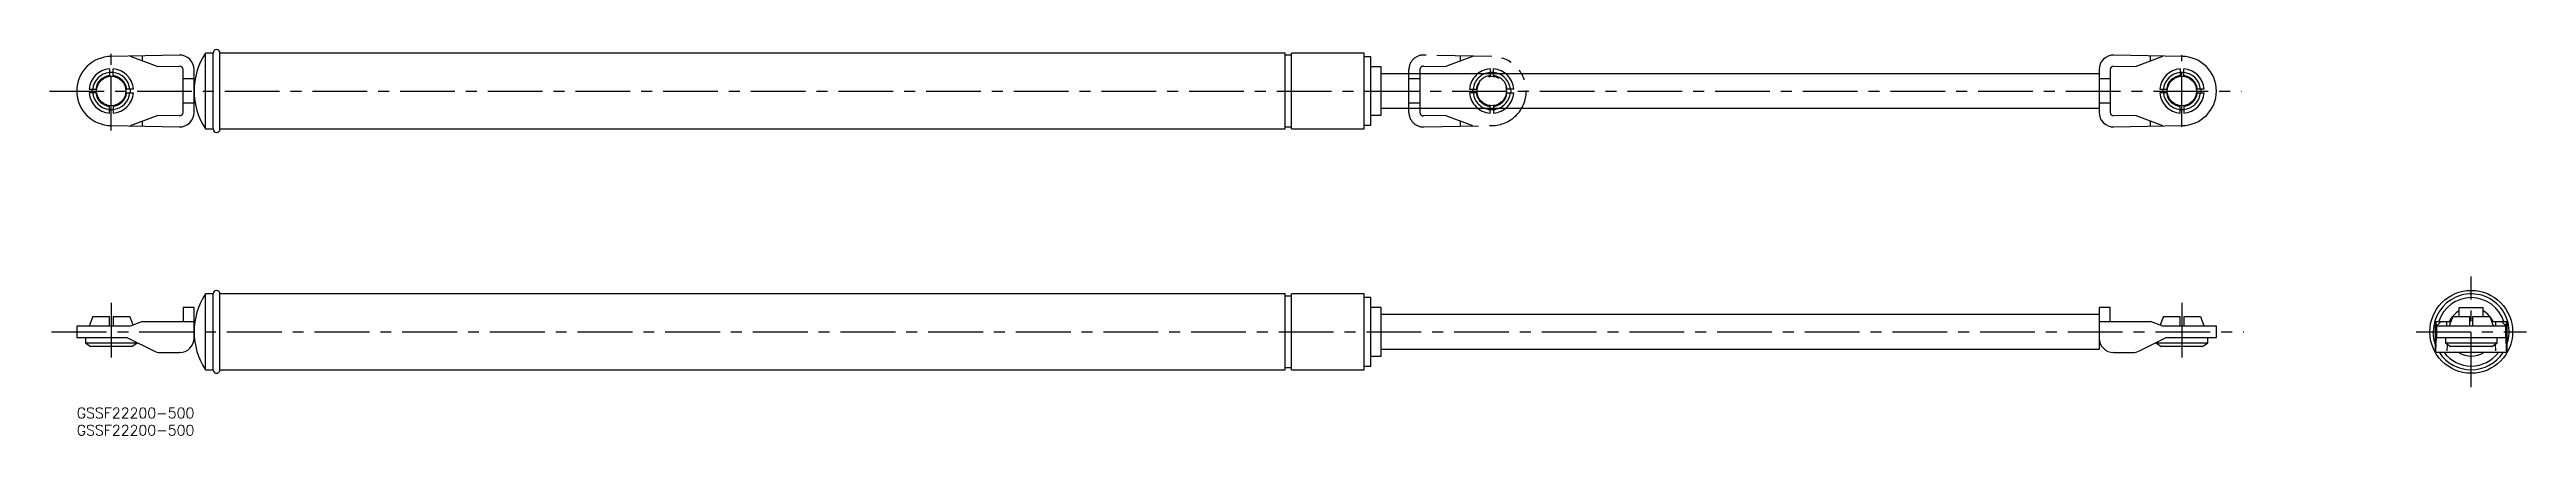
# Model space of a CAD drawing. Extents: x -8 to 710, y -8 to 104.
import ezdxf

# ---------------------------------------------------------------- set-up
doc = ezdxf.new("R2010")
doc.units = 0
doc.header["$LTSCALE"] = 0.5
doc.linetypes.add('CENTER', pattern=[50.8, 31.75, -6.35, 6.35, -6.35])
doc.linetypes.add('PHANTOM', pattern=[63.5, 31.75, -6.35, 6.35, -6.35, 6.35, -6.35])
for name, color, linetype in [('MSM_CENTER', 1, 'CENTER'), ('MSM_CONTINUOUS', 7, 'CONTINUOUS'), ('MSM_IMAGINARY', 6, 'PHANTOM'), ('MSM_PART_NUMBER', 7, 'CONTINUOUS')]:
    doc.layers.add(name, color=color, linetype=linetype)
doc.styles.get("Standard").update_dxf_attribs({"font": 'txt.shx', "height": 3, "bigfont": 'bigfont.shx'})

msp = doc.modelspace()

# ---------------------------------------------------------------- linework, layer by layer
at = {"layer": 'MSM_CENTER'}
for p, q in [((10, 80.3), (10, 103.18)), ((610, 81.34), (610, 102.14)), ((-7.89, 91.74), (627.28, 91.74)), ((693.82, 6), (693.82, 38)), ((10, 30.4), (10, 13.8)), ((610, 30.4), (610, 13.8)), ((-7.28, 22), (627.89, 22)), ((677.82, 22), (709.82, 22))]:
    msp.add_line(p, q, dxfattribs=at)
at = {"layer": 'MSM_CONTINUOUS'}
for p, q in [((29.71, 102.15), (10, 101.74)), ((15.5, 101.85), (23.5, 98.82)), ((19.09, 100.49), (19.09, 101.93)), ((39.5, 102.74), (37.3, 102.74)), ((37.3, 80.74), (37.3, 102.74)), ((39.5, 80.74), (39.5, 102.74)), ((350.1, 102.74), (41.5, 102.74)), ((41.5, 80.74), (41.5, 102.74)), ((350.1, 80.74), (350.1, 102.74)), ((352, 102.09), (350.1, 102.09)), ((373, 102.74), (352, 102.74)), ((352, 80.74), (352, 102.74)), ((373, 80.74), (373, 102.74)), ((375, 101.64), (373, 101.64)), ((375, 81.84), (375, 101.64)), ((610, 101.74), (590.29, 102.15)), ((596.5, 98.82), (604.5, 101.85)), ((600.91, 100.49), (600.91, 101.93)), ((9.5, 98.16), (9.5, 95.96)), ((9.5, 97.22), (10, 97.24)), ((10, 97.24), (10.5, 97.22)), ((10.5, 95.96), (10.5, 98.16)), ((23.5, 98.82), (29.78, 98.95)), ((30.8, 85.53), (30.8, 97.95)), ((34, 95.24), (30.8, 95.24)), ((34, 85.53), (34, 97.95)), ((378, 98.74), (375, 98.74)), ((378, 84.74), (378, 98.74)), ((586, 96.74), (378, 96.74)), ((586, 97.95), (586, 85.53)), ((589.2, 95.24), (586, 95.24)), ((589.2, 97.95), (589.2, 85.53)), ((590.22, 98.95), (596.5, 98.82)), ((609.5, 98.16), (609.5, 95.96)), ((609.5, 97.22), (610, 97.24)), ((610, 97.24), (610.5, 97.22)), ((610.5, 95.96), (610.5, 98.16)), ((3.58, 92.24), (5.78, 92.24)), ((5.78, 91.24), (3.58, 91.24)), ((4.5, 91.74), (4.52, 92.24)), ((4.52, 91.24), (4.5, 91.74)), ((10, 86.24), (9.49, 86.26)), ((9.5, 85.32), (9.5, 87.52)), ((10.51, 86.26), (10, 86.24)), ((10.5, 87.52), (10.5, 85.32)), ((16.42, 92.24), (14.22, 92.24)), ((14.22, 91.24), (16.42, 91.24)), ((15.48, 92.24), (15.5, 91.74)), ((15.5, 91.74), (15.48, 91.24)), ((34, 88.24), (30.8, 88.24)), ((378, 86.74), (586, 86.74)), ((589.2, 88.24), (586, 88.24)), ((603.58, 92.24), (605.78, 92.24)), ((605.78, 91.24), (603.58, 91.24)), ((604.5, 91.74), (604.52, 92.24)), ((604.52, 91.24), (604.5, 91.74)), ((609.5, 85.32), (609.5, 87.52)), ((610, 86.24), (609.5, 86.26)), ((610.5, 86.26), (610, 86.24)), ((610.5, 87.52), (610.5, 85.32)), ((616.42, 92.24), (614.22, 92.24)), ((614.22, 91.24), (616.42, 91.24)), ((615.48, 92.24), (615.5, 91.74)), ((615.5, 91.74), (615.48, 91.24)), ((10, 81.74), (29.71, 81.33)), ((23.5, 84.66), (15.5, 81.63)), ((19.09, 81.55), (19.09, 82.99)), ((29.78, 84.53), (23.5, 84.66)), ((37.3, 80.74), (39.5, 80.74)), ((41.5, 80.74), (350.1, 80.74)), ((350.1, 81.39), (352, 81.39)), ((352, 80.74), (373, 80.74)), ((373, 81.84), (375, 81.84)), ((375, 84.74), (378, 84.74)), ((596.5, 84.66), (590.22, 84.53)), ((590.29, 81.33), (610, 81.74)), ((604.5, 81.63), (596.5, 84.66)), ((600.91, 81.55), (600.91, 82.99)), ((34, 29), (30.8, 29)), ((30.8, 29), (30.8, 25)), ((34, 20.2), (34, 29)), ((39.5, 33), (37.3, 33)), ((37.3, 11), (37.3, 33)), ((39.5, 11), (39.5, 33)), ((350.1, 33), (41.5, 33)), ((41.5, 11), (41.5, 33)), ((350.1, 11), (350.1, 33)), ((352, 32.35), (350.1, 32.35)), ((373, 33), (352, 33)), ((352, 11), (352, 33)), ((373, 11), (373, 33)), ((375, 31.9), (373, 31.9)), ((375, 12.1), (375, 31.9)), ((378, 29), (375, 29)), ((378, 15), (378, 29)), ((589.2, 29), (586, 29)), ((586, 29), (586, 17)), ((589.2, 25), (589.2, 29)), ((690.32, 26.4), (690.32, 29)), ((690.32, 29), (697.32, 29)), ((697.32, 26.4), (697.32, 29)), ((0, 23.6), (0, 20.4)), ((15.5, 23.6), (0, 23.6)), ((4.62, 26.4), (3.58, 23.6)), ((4.62, 26.4), (9.5, 26.4)), ((9.5, 23.6), (9.5, 26.4)), ((10.5, 26.4), (15.38, 26.4)), ((10.5, 26.4), (10.5, 23.6)), ((15.38, 26.4), (16.09, 24.47)), ((19.09, 25), (15.5, 23.6)), ((16.09, 24.47), (16.3, 23.91)), ((19.09, 25), (34, 25)), ((586, 27), (378, 27)), ((586, 25), (600.91, 25)), ((604.5, 23.6), (600.91, 25)), ((603.91, 24.47), (603.7, 23.91)), ((604.62, 26.4), (603.91, 24.47)), ((620, 23.6), (604.5, 23.6)), ((604.62, 26.4), (609.5, 26.4)), ((609.5, 23.6), (609.5, 26.4)), ((610.5, 26.4), (610.5, 23.6)), ((610.5, 26.4), (615.38, 26.4)), ((615.38, 26.4), (616.09, 24.47)), ((616.09, 24.47), (616.42, 23.6)), ((620, 20.4), (620, 23.6)), ((683, 20.04), (682.82, 22)), ((683.41, 25), (683.41, 16)), ((683.41, 25), (687.93, 25)), ((683.71, 23.6), (683.63, 25)), ((685.07, 25), (683.71, 23.6)), ((703.94, 23.6), (683.71, 23.6)), ((683.82, 20.4), (683.82, 23.6)), ((686.74, 23.6), (686.74, 25)), ((687.73, 24.47), (687.4, 23.6)), ((688.45, 26.4), (687.73, 24.47)), ((688.45, 26.4), (693.32, 26.4)), ((693.32, 26.4), (693.32, 23.6)), ((694.32, 26.4), (699.2, 26.4)), ((694.32, 23.6), (694.32, 26.4)), ((699.2, 26.4), (699.92, 24.47)), ((699.72, 25), (704.23, 25)), ((699.92, 24.47), (700.24, 23.6)), ((700.9, 23.6), (700.9, 25)), ((702.58, 25), (703.94, 23.6)), ((703.82, 20.4), (703.82, 23.6)), ((703.94, 23.6), (704.01, 25)), ((704.23, 16), (704.23, 25)), ((0, 20.4), (14.54, 20.4)), ((2.5, 20.4), (2.5, 18.8)), ((2.5, 18.8), (4, 17.8)), ((2.5, 18.8), (17.5, 18.8)), ((16, 17.8), (4, 17.8)), ((14.54, 20.4), (22.3, 16.46)), ((16, 17.8), (17.5, 18.8)), ((17.5, 18.8), (17.5, 18.9)), ((24.2, 16), (29.71, 16)), ((29.8, 16), (29.71, 16)), ((375, 15), (378, 15)), ((378, 17), (586, 17)), ((590.29, 16), (590.2, 16)), ((590.29, 16), (595.8, 16)), ((597.7, 16.46), (605.46, 20.4)), ((602.5, 18.9), (602.5, 18.8)), ((602.5, 18.8), (604, 17.8)), ((602.5, 18.8), (617.5, 18.8)), ((616, 17.8), (604, 17.8)), ((605.46, 20.4), (620, 20.4)), ((616, 17.8), (617.5, 18.8)), ((617.5, 18.8), (617.5, 20.4)), ((683.41, 18.45), (683, 20.04)), ((704.23, 16), (683.41, 16)), ((683.53, 16.01), (683.54, 16.02)), ((683.53, 16), (683.53, 16.01)), ((683.53, 16.01), (683.53, 16.01)), ((683.53, 16), (683.53, 16)), ((683.53, 16), (683.53, 16)), ((683.54, 16.09), (683.55, 16.11)), ((683.54, 16.07), (683.54, 16.09)), ((683.54, 16.06), (683.54, 16.07)), ((683.54, 16.04), (683.54, 16.06)), ((683.54, 16.03), (683.54, 16.04)), ((683.54, 16.02), (683.54, 16.03)), ((683.55, 16.2), (683.56, 16.22)), ((683.55, 16.17), (683.55, 16.2)), ((683.55, 16.15), (683.55, 16.17)), ((683.55, 16.13), (683.55, 16.15)), ((683.55, 16.11), (683.55, 16.13)), ((683.56, 16.38), (683.57, 16.42)), ((683.56, 16.35), (683.56, 16.38)), ((683.56, 16.31), (683.56, 16.35)), ((683.56, 16.28), (683.56, 16.31)), ((683.56, 16.25), (683.56, 16.28)), ((683.56, 16.22), (683.56, 16.25)), ((683.57, 16.46), (683.73, 20.4)), ((683.57, 16.42), (683.57, 16.46)), ((683.73, 20.4), (703.92, 20.4)), ((686.32, 20.4), (686.32, 18.8)), ((686.32, 18.8), (687.82, 17.8)), ((686.32, 18.8), (701.32, 18.8)), ((686.85, 18.45), (686.77, 16.46)), ((699.82, 17.8), (687.82, 17.8)), ((699.82, 17.8), (701.32, 18.8)), ((700.8, 18.45), (700.88, 16.46)), ((701.32, 18.8), (701.32, 20.4)), ((704.08, 16.46), (703.92, 20.4)), ((704.08, 16.46), (704.08, 16.42)), ((704.08, 16.42), (704.08, 16.38)), ((704.08, 16.38), (704.08, 16.35)), ((704.08, 16.35), (704.09, 16.31)), ((704.09, 16.31), (704.09, 16.28)), ((704.09, 16.28), (704.09, 16.25)), ((704.09, 16.25), (704.09, 16.22)), ((704.09, 16.22), (704.09, 16.2)), ((704.09, 16.2), (704.09, 16.17)), ((704.09, 16.17), (704.1, 16.15)), ((704.1, 16.15), (704.1, 16.13)), ((704.1, 16.13), (704.1, 16.11)), ((704.1, 16.11), (704.1, 16.09)), ((704.1, 16.09), (704.1, 16.07)), ((704.1, 16.07), (704.1, 16.06)), ((704.1, 16.06), (704.11, 16.04)), ((704.11, 16.04), (704.11, 16.03)), ((704.11, 16.03), (704.11, 16.02)), ((704.11, 16.02), (704.11, 16.01)), ((704.11, 16.01), (704.11, 16.01)), ((704.11, 16.01), (704.12, 16)), ((704.12, 16), (704.12, 16)), ((704.12, 16), (704.12, 16)), ((37.3, 11), (39.5, 11)), ((41.5, 11), (350.1, 11)), ((350.1, 11.65), (352, 11.65)), ((352, 11), (373, 11)), ((373, 12.1), (375, 12.1))]:
    msp.add_line(p, q, dxfattribs=at)
for centre, radius in [((10, 91.74), 4.25), ((610, 91.74), 4.25), ((693.82, 22), 12)]:
    msp.add_circle(centre, radius, dxfattribs=at)
for centre, radius, start, end in [((10, 91.74), 10, 90, 270), ((29.8, 97.95), 4.2, 0, 91.19349), ((54, 91.74), 20, 146.63299, 213.36701), ((40.5, 102.74), 1, 0, 180), ((590.2, 97.95), 4.2, 88.80651, 180), ((610, 91.74), 10, 270, 90), ((10, 91.74), 6.44, 94.45407, 175.54593), ((10, 91.74), 5.4, 95.31277, 174.68723), ((10, 91.74), 4.5, 96.37937, 173.62063), ((10, 91.74), 6.44, 4.45407, 85.54593), ((10, 91.74), 5.4, 5.31277, 84.68723), ((10, 91.74), 4.5, 6.37937, 83.62063), ((29.8, 97.95), 1, 0, 91.19349), ((590.2, 97.95), 1, 88.80651, 180), ((610, 91.74), 6.44, 94.45407, 175.54593), ((610, 91.74), 5.4, 95.31277, 174.68723), ((610, 91.74), 4.5, 96.37937, 173.62063), ((610, 91.74), 6.44, 4.45407, 85.54593), ((610, 91.74), 5.4, 5.31277, 84.68723), ((610, 91.74), 4.5, 6.37937, 83.62063), ((10, 91.74), 6.44, 184.45407, 265.54593), ((10, 91.74), 5.4, 185.31277, 264.68723), ((10, 91.74), 4.5, 186.37937, 263.62063), ((10, 91.74), 5.4, 275.31277, 354.68723), ((10, 91.74), 6.44, 274.45407, 355.54593), ((10, 91.74), 4.5, 276.37937, 353.62063), ((610, 91.74), 6.44, 184.45407, 265.54593), ((610, 91.74), 5.4, 185.31277, 264.68723), ((610, 91.74), 4.5, 186.37937, 263.62063), ((610, 91.74), 4.5, 276.37937, 353.62063), ((610, 91.74), 5.4, 275.31277, 354.68723), ((610, 91.74), 6.44, 274.45407, 355.54593), ((29.8, 85.53), 4.2, 268.80651, 0), ((29.8, 85.53), 1, 268.80651, 0), ((40.5, 80.74), 1, 180, 0), ((590.2, 85.53), 4.2, 180, 271.19349), ((590.2, 85.53), 1, 180, 271.19349), ((54, 22), 20, 146.63299, 213.36701), ((40.5, 33), 1, 0, 180), ((693.82, 22), 11, 341.17491, 180), ((693.82, 22), 9.9, 17.6397, 162.3603), ((693.82, 22), 7, 120, 154.62307), ((693.82, 22), 7, 25.37693, 60), ((24.2, 20.2), 4.2, 243.03406, 270), ((29.8, 20.2), 4.2, 270, 0), ((590.2, 20.2), 4.2, 180, 270), ((595.8, 20.2), 4.2, 270, 296.96594), ((693.82, 22), 11, 213.05573, 326.94427), ((693.82, 22), 9.9, 217.3052, 322.6948), ((693.82, 22), 7, 238.99728, 301.00272), ((40.5, 11), 1, 180, 0)]:
    msp.add_arc(centre, radius, start, end, dxfattribs=at)
at = {"layer": 'MSM_IMAGINARY'}
for p, q in [((410, 101.74), (390.29, 102.15)), ((396.5, 98.82), (404.5, 101.85)), ((400.91, 100.49), (400.91, 101.93)), ((386, 85.53), (386, 97.95)), ((389.2, 95.24), (386, 95.24)), ((389.2, 97.95), (389.2, 85.53)), ((390.22, 98.95), (396.5, 98.82)), ((409.5, 98.16), (409.5, 95.96)), ((409.5, 97.22), (410, 97.24)), ((410, 97.24), (410.5, 97.22)), ((410.5, 95.96), (410.5, 98.16)), ((389.2, 88.24), (386, 88.24)), ((403.58, 92.24), (405.78, 92.24)), ((405.78, 91.24), (403.58, 91.24)), ((404.5, 91.74), (404.52, 92.24)), ((404.52, 91.24), (404.5, 91.74)), ((409.5, 85.32), (409.5, 87.52)), ((410, 86.24), (409.5, 86.26)), ((410.5, 86.26), (410, 86.24)), ((410.5, 87.52), (410.5, 85.32)), ((416.42, 92.24), (414.22, 92.24)), ((414.22, 91.24), (416.42, 91.24)), ((415.48, 92.24), (415.5, 91.74)), ((415.5, 91.74), (415.48, 91.24)), ((396.5, 84.66), (390.22, 84.53)), ((390.29, 81.33), (410, 81.74)), ((404.5, 81.63), (396.5, 84.66)), ((400.91, 81.55), (400.91, 82.99))]:
    msp.add_line(p, q, dxfattribs=at)
msp.add_circle((410, 91.74), 4.25, dxfattribs=at)
for centre, radius, start, end in [((390.2, 97.95), 4.2, 88.80651, 180), ((410, 91.74), 10, 270, 90), ((390.2, 97.95), 1, 88.80651, 180), ((410, 91.74), 6.44, 94.45407, 175.54593), ((410, 91.74), 5.4, 95.31277, 174.68723), ((410, 91.74), 4.5, 96.37937, 173.62063), ((410, 91.74), 6.44, 4.45407, 85.54593), ((410, 91.74), 5.4, 5.31277, 84.68723), ((410, 91.74), 4.5, 6.37937, 83.62063), ((410, 91.74), 6.44, 184.45407, 265.54593), ((410, 91.74), 5.4, 185.31277, 264.68723), ((410, 91.74), 4.5, 186.37937, 263.62063), ((410, 91.74), 4.5, 276.37937, 353.62063), ((410, 91.74), 5.4, 275.31277, 354.68723), ((410, 91.74), 6.44, 274.45407, 355.54593), ((390.2, 85.53), 4.2, 180, 271.19349), ((390.2, 85.53), 1, 180, 271.19349)]:
    msp.add_arc(centre, radius, start, end, dxfattribs=at)

# ---------------------------------------------------------------- texts
at = {"layer": 'MSM_PART_NUMBER', "char_height": 3, "width": 121.0942, "attachment_point": 1}
for insert in [(0, 0), (0, -5)]:
    msp.add_mtext('{GSSF22200-500}', dxfattribs=dict(at, insert=insert))

doc.saveas('drawing.dxf')
